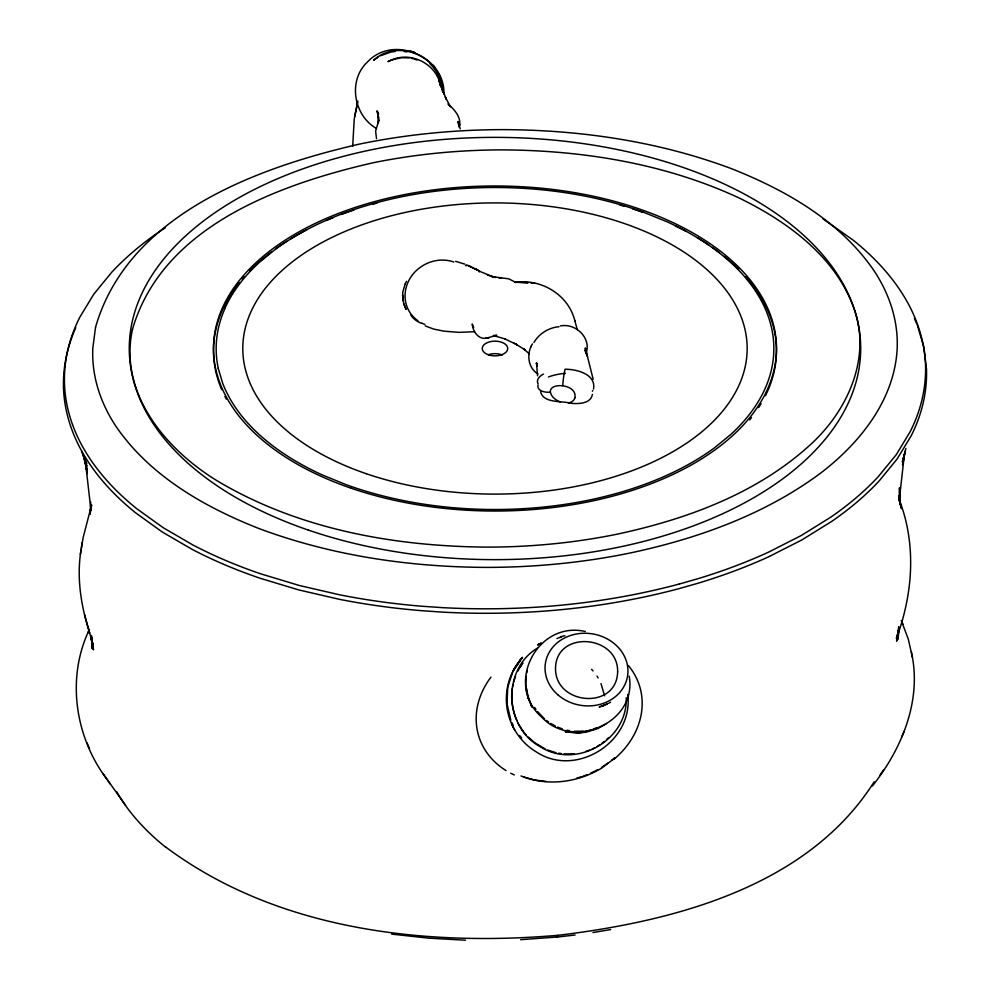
<?xml version="1.0" encoding="UTF-8"?>
<svg xmlns="http://www.w3.org/2000/svg" width="990" height="990" viewBox="0 0 990 990"><rect width="100%" height="100%" fill="white"/><g stroke="black" fill="none" stroke-linecap="round" stroke-linejoin="round"><path stroke-width="1.49" d="M90.597 504.974L90.535 510.964L91.055 504.987M585.498 349.111L585.461 351.005L585.325 347.923L593.159 379.257M585.461 351.005L585.486 350.151L585.375 351.561M898.586 628.761L898.14 639.132L898.895 627.425M626.237 697.74C628.019 740.149 575.623 769.923 540.082 746.584C504.145 727.019 501.881 669.537 537.261 648.215M352.675 146.371L354.222 119.357L357.848 101.079M91.451 640.184L91.612 637.424M402.534 295.032L403.673 303.546L406.024 309.239M540.54 391.533C543.275 403.734 561.961 400.542 570.5 403.239C577.937 404.056 590.894 403.932 592.366 394.478M898.734 627.586L896.618 641.149L899.242 627.71L896.396 638.439C912.879 594.235 916.579 544.871 899.44 500.284M90.969 505.073L90.041 514.243L91.625 505.135M81.192 549.128C76.292 577.281 81.032 606.078 89.682 633.018M526.16 676.38L525.74 684.437L526.878 693.421L531.976 706.872L528.276 698.21L528.487 698.816L526.532 688.396M512.35 688.31C510.593 699.051 512.251 709.979 516.854 720.522M81.39 547.891L83.284 537.038L91.587 504.999M80.363 554.561L82.219 542.483M459.224 126.794C461.959 117.488 454.299 109.618 448.062 103.863L450.388 106.809L445.327 96.983L446.379 99.384L439.647 82.715L440.562 85.697C436.714 64.152 411.221 50.948 391.384 60.056L400.987 57.717L409.08 57.89M512.523 686.961L512.968 684.684M357.588 102.477L354.68 116.387M526.717 672.866L527.274 670.515M574.856 397.794C578.234 381.88 539.946 381.484 553.15 397.374A16.335 13.031 20.7 0 0 560.315 401.965M586.216 352.91L586.006 353.69C591.723 338.147 575.846 322.876 560.414 325.908M905.924 448.458L902.41 461.897L905.293 451.007L902.558 464.83L904.439 454.101L899.477 498.131L899.477 487.822L899.638 501.286L899.266 496.943M513.662 681.949L515.456 676.529M593.517 389.045C596.339 374.109 576.527 369.183 565.08 369.221A15.741 2.438 -81.3 0 0 562.765 385.642M872.413 785.986C901.284 749.628 921.443 701.984 911.976 654.972M405.071 284.142L402.707 292.458L402.979 300.688M901.828 736.808L904.192 731.09M89.422 629.454C66.256 677.408 74.881 736.412 106.413 778.573M532.397 343.938C526.395 353.455 527.732 367.884 537.954 373.96M87.739 633.315L88.951 630.543M531.246 346.203L530.962 346.871M405.096 284.081L406.519 281.308M521.47 658.511L522.497 657.348L512.944 671.418L507.771 687.072L506.991 703.791L510.815 720.052M517.832 671.245L519.23 668.683M513.525 670.218L515.023 667.508M514.379 668.683L520.468 659.699M874.158 781.84C807.84 886.768 673.98 921.319 558.125 935.303A15.741 2.178 84.3 0 1 556.454 936.144M520.752 666.183L519.738 667.817L523.067 662.966M515.951 666.01C527.15 650.937 520.678 658.919 514.713 667.904C509.157 677.408 506.298 688.421 506.348 699.435C506.397 720.621 518.166 741.312 536.481 752.016C576.18 778.276 633.996 741.498 627.71 694.559M879.9 775.331L883.55 769.935M606.499 739.592L608.627 737.562M614.963 758.018L601.833 767.918M611.684 760.308L614.84 757.622M601.994 743.267L604.284 741.485M376.967 57.816L377.809 57.197L373.564 60.303C398.475 37.261 443.223 57.791 442.679 91.451C442.196 80.834 437.555 71.305 429.796 63.533M608.404 762.857L601.512 767.498M606.363 723.566L597.861 728.516L586.34 732.154L577.43 733.033L565.191 731.684L568.037 732.266M165.305 227.787L159.34 231.697A412.917 239.456 0 0 0 111.759 272.201L93.753 294.228L79.819 317.208A383.563 222.453 0.1 0 0 64.486 383.774C65.241 406.692 72.431 429.054 83.816 448.854A383.588 222.478 0.1 0 0 136.682 508.65L163.09 527.633L192.79 544.921A412.954 239.555 0 0 0 261.014 573.928L299.327 585.486L339.446 594.767A446.02 258.798 0 0 0 422.087 606.251L442.233 607.625A459.979 266.904 0 0 0 679.264 584.013M597.193 746.41L599.631 744.901M608.838 703.222L610.595 702.207M543.498 374.096C539.921 375.73 535.825 379.665 538.053 383.873M598.307 769.997C575.066 783.016 545.874 786.097 521.012 775.95M597.935 769.577L590.572 773.24M605.929 704.509L607.724 703.593M592.206 749.009L594.718 747.784M769.341 556.454L801.863 539.934L831.39 521.606A413.944 239.988 0.1 0 0 879.095 481.029L897.15 458.964L911.122 435.922A384.429 222.923 0.1 0 0 926.491 369.196M539.835 643.884L540.429 643.624L537.607 644.96L540.936 643.364M380.556 55.725L390.184 52.297M607.043 704.138L599.222 707.009L604.828 705.066M541.493 643.191L538.412 644.441L540.59 643.562M602.254 706.093L604.11 705.35M583.061 776.222L586.835 774.824M540.837 643.438L538.869 644.156M592.998 729.766L593.753 729.494L580.685 732.674L567.567 732.154M585.808 751.435L589.656 750.111M556.937 638.501L561.367 636.991M594.149 728.739L596.376 727.984M576.786 778.14L581.811 776.606M485.966 338.295L496.819 335.264L493.404 335.536L505.346 339.025L504.541 338.691L517.213 344.879L513.847 343.023M679.276 584.038L697.467 578.841A446.02 258.786 0 0 0 768.747 552.061L801.207 535.553L830.66 517.25A412.979 239.58 0 0 0 878.217 476.722L896.247 454.695L910.181 431.69A383.551 222.478 0 0 0 925.514 365.1C924.759 342.193 917.569 319.832 906.184 300.032A383.563 222.478 0 0 0 853.306 240.248L822.962 218.864M560.464 636.768L564.943 635.691M489.048 337.763L487.612 338.073M592.998 932.518L610.632 929.585M391.446 51.987L395.208 51.443M474.557 331.712L458.976 332.368L443.867 331.155L433.83 329.125L425.255 325.92M557.444 937.023L575.153 934.993M558.001 935.315C423.46 946.688 276.693 929.957 165.677 847.019M557.024 937.035L520.591 939.696M473.715 327.579L472.205 323.99C472.799 330.945 477.824 339.162 485.706 338.308M485.496 338.32L486.177 338.283M583.11 731.189L574.262 731.264M574.349 753.848L563.966 753.922M487.476 275.034L495.408 277.472L491.869 276.569L508.761 278.846L516.087 282.571L514.577 282.014L528.153 282.744L515.221 282.274C541.443 278.586 568.619 294.772 574.881 321.007M465.535 940.203L428.979 938.186L391.706 934.115M498.948 277.93L501.472 278.042M545.997 781.457L534.625 780.009L524.217 777.175M585.276 631.471C537.075 620.47 504.182 684.845 541.79 717.193C572.777 750.655 637.61 722.849 629.195 676.145M404.291 51.554L406.977 51.901M558.583 753.192L561.268 753.563M567.109 730.187L569.51 730.657M455.623 261.31L464.879 264.169M411.357 58.311L413.634 58.856M465.523 265.567L466.216 265.753M555.86 752.635L547.742 750.061M492.81 276.792L493.725 277.101L481.858 272.225M414.773 59.252L417.038 60.031M562.308 728.875L557.568 727.068M466.538 264.837L478.517 270.53M471.017 266.879L468.221 265.555L477.601 270.109M545.094 748.923L535.008 742.958L528.314 737.154M475.089 268.822L480.855 271.817M555.241 725.979L550.749 723.455M475.584 268.822L477.576 269.973M376.447 128.477C353.579 115.434 347.663 80.425 367.426 62.011C393.327 34.019 445.438 56.678 443.904 94.087M515.654 344.013L525.393 350.064L523.735 349L529.316 353.851L528.71 353.009M546.505 720.485L548.584 722.019M544.488 718.839L537.521 711.538M591.562 669.302L593.072 670.948M524.304 732.86L526.321 735.248M519.701 735.607L521.668 737.971M517.956 723.084L522.609 730.632M522.522 730.509L524.403 732.984M535.937 709.385L534.674 707.442M102.985 773.574L125.532 805.303M106.821 779.142L110.212 784.08M410.64 314.746L411.729 316.392A29.836 17.226 0 0 0 414.129 318.929A29.118 16.805 0 0 0 421.257 323.247M596.97 676.083L598.109 677.902M378.601 113.986L377.017 110.831L378.712 118.454L377.623 111.944L378.291 123.02L378.972 119.642L375.606 131.15L376.509 138.65M513.228 727.229L514.689 729.915M530.714 704.422L531.976 706.872M511.756 724.185L513.055 726.908M405.937 309.029L403.673 303.546M511.929 722.75L513.204 725.423M901.284 620.532L908.325 639.193L912.446 657.533M901.828 621.745L902.929 624.245M914.463 318.582L916.802 323.953M440.204 84.583L442.889 90.907M81.551 451.279L86.811 463.617M87.095 742.946L89.447 748.576M600.992 683.595L604.605 695.797M537.248 365.916L536.506 362.934L537.545 375.779M82.504 453.531L86.922 466.302L83.556 456.39L87.095 469.78L84.571 459.88L87.33 473.641L85.61 463.58L90.684 507.808L90.684 501.918M917.384 325.289L923.868 347.106L926.504 369.196M574.584 319.993L577.368 329.831M84.521 614.518L93.345 646.198L90.857 636.446L93.493 649.836L91.427 635.58M586.377 352.589L587.429 356.635M218.233 368.354L222.688 383.291A278.759 160.937 0 0 0 264.59 439.251A280.145 161.741 0 0 0 322.728 475.126L345.968 484.605A280.121 161.729 0 0 0 424.005 504.207A276.73 159.774 0 0 0 450.772 507.486A279.267 161.234 0 0 0 617.141 493.255A276.73 159.774 0 0 0 652.138 481.511A280.108 161.717 0 0 0 714.297 447.963L730.719 434.536A280.121 161.729 0 0 0 764.676 389.491A276.693 159.749 0 0 0 770.331 374.034A279.279 161.246 0 0 0 745.705 277.98A276.668 159.737 0 0 0 725.361 257.771A280.121 161.729 0 0 0 667.235 221.884L643.995 212.404A280.121 161.729 0 0 0 565.958 192.803A276.705 159.761 0 0 0 539.191 189.536A279.279 161.234 0 0 0 372.822 203.754A276.73 159.761 0 0 0 337.825 215.498A280.121 161.729 0 0 0 275.666 249.059L259.244 262.474A280.145 161.741 0 0 0 225.287 307.531M899.365 500.284L901.506 508.687L898.784 496.287M911.394 651.754L911.852 654.316M898.722 496.324L900.182 504.863L899.39 497.24M460.239 128.873L457.962 121.523L459.187 126.918M442.431 88.457L442.728 92.181M63.496 387.894C64.263 410.862 71.453 433.286 82.875 453.135A384.466 222.998 0 0 0 135.902 513.043L162.36 532.063L192.147 549.376A413.907 239.976 0 0 0 260.543 578.383L298.93 589.966L339.137 599.259A447.059 259.071 0 0 0 421.963 610.706L442.146 612.105A461.031 267.164 0 0 0 679.66 588.456L697.901 583.271A447.059 259.095 0 0 0 769.354 556.467M91.315 635.592L92.181 648.66L91.761 639.738M898.635 626.707L898.883 630.519L898.722 627.771M165.528 847.081A351.079 203.606 -0.1 0 1 116.77 791.814M63.509 387.894A384.454 223.022 0 0 1 75.785 327.678M424.92 324.473A35.454 32.534 -30.5 0 1 421.777 323.087M417.941 320.785A35.454 32.534 -30.5 0 1 410.157 278.178A35.454 32.534 -30.5 0 1 453.865 262.016M533.932 342.528A26.148 20.283 -29.7 0 1 558.991 326.737M574.955 397.819A9.987 7.97 20.7 0 1 568.211 402.893M549.933 392.213A15.741 8.279 -14.5 0 1 538.015 385.073M548.435 376.967A32.138 14.231 -4.8 0 1 565.414 373.317M592.775 390.567A24.663 15.766 2.6 0 1 592.379 391.248M478.789 271.507A7.871 1.126 -53.2 0 1 479.531 271.829M628.304 665.503A84.224 69.844 -17.7 0 1 614.159 759.144M601.549 768.166A84.224 69.844 -17.7 0 1 599.099 769.589M514.293 774.947A84.224 69.844 -17.7 0 1 510.753 773.227M506.026 770.542A84.224 69.844 -17.7 0 1 490.941 677.16M745.693 276.755A281.494 162.521 0 0 1 765.394 395.802M761.112 403.623A281.494 162.521 0 0 1 758.687 407.521M751.534 417.545A281.494 162.521 0 0 1 749.665 419.884M226.302 399.131A281.494 162.521 0 0 1 224.916 396.495M221.735 389.701A281.494 162.521 0 0 1 239.357 282.596M242.228 279.106A281.494 162.521 0 0 1 244.221 276.804M249.48 271.136A281.494 162.521 0 0 1 271.928 251.51M275.529 248.861A281.494 162.521 0 0 1 286.63 241.362M290.317 239.06A281.494 162.521 0 0 1 307.135 229.606M326.428 220.485A281.494 162.521 0 0 1 333.147 217.676M341.401 214.446A281.494 162.521 0 0 1 354.012 209.979M372.686 204.262A281.494 162.521 0 0 1 376.992 203.099M619.901 205.017A281.494 162.521 0 0 1 624.22 206.267M632.721 208.915A281.494 162.521 0 0 1 643.042 212.429M675.007 225.708A281.494 162.521 0 0 1 685.6 231.066M697.269 237.637A281.494 162.521 0 0 1 708.642 244.839M712.342 247.376A281.494 162.521 0 0 1 719.445 252.574M724.21 256.323A281.494 162.521 0 0 1 738.577 269.193M218.307 368.503A278.759 160.937 0 0 1 225.324 307.68M488.342 354.717A12.746 7.351 0 0 1 502.326 354.989M617.636 671.765C616.832 709.941 556.417 705.437 555.526 669.611C554.586 629.677 618.379 634.281 617.636 671.765M95.535 327.257L92.8 348.195A352.44 204.41 0 0 0 116.078 426.542C150.171 476.128 204.447 507.09 259.355 528.685C331.539 555.576 408.771 566.961 485.595 567.394A430.749 249.827 0 0 0 630.147 553.002C697.962 538.56 765.035 514.528 821.057 472.799C860.149 442.753 894.465 399.923 897.163 348.827A352.44 204.41 0 0 0 873.885 270.48C839.792 220.881 785.515 189.919 730.595 168.337C658.412 141.434 581.192 130.061 504.356 129.628A430.749 249.827 0 0 0 359.815 144.008C256.645 167.694 127.97 214.57 95.535 327.257M132.512 329.225C117.686 396.322 170.528 454.967 225.077 485.422C304.227 530.182 396.421 546.332 486.474 547.124A390.864 226.698 0 0 0 617.624 534.068C687.629 519.007 757.969 493.057 811.367 443.805C846.636 411.246 870.297 360.62 855.385 312.654C837.837 257.846 787.879 221.649 738.206 197.542C664.958 163.721 583.741 150.443 503.489 149.886A390.864 226.698 0 0 0 372.327 162.942C278.363 184.623 162.286 226.71 132.512 329.225M459.608 124.356L459.199 126.497L459.608 124.356M392.065 59.759L388.191 61.516L392.065 59.759M532.632 283.016L530.838 282.806L534.897 283.288L532.632 283.016M414.761 52.581L410.219 51.109L414.761 52.581M434.684 67.27L433.162 65.414L434.684 67.27M440.241 84.534L439.003 80.524L440.241 84.534M536.642 364.011L536.531 362.996L536.605 364.035M308.237 530.046A365.718 211.142 0 0 0 860.669 351.116A365.718 211.142 0 0 0 316.033 164.365A365.718 211.142 0 0 0 308.237 530.046M366.213 473.69A252.178 145.592 0 0 0 747.141 350.299A252.178 145.592 0 0 0 371.596 221.525A252.178 145.592 0 0 0 366.213 473.69M558.335 695.203A41.58 36.209 8.7 0 0 626.93 679.078A41.58 36.209 8.7 0 0 574.225 634.454A41.58 36.209 8.7 0 0 558.335 695.203M351.24 488.243A281.494 162.521 0 0 0 776.457 350.51A281.494 162.521 0 0 0 357.242 206.774A281.494 162.521 0 0 0 351.24 488.243M488.478 354.828A12.746 7.351 0 0 0 507.721 348.604A12.746 7.351 0 0 0 488.751 342.094A12.746 7.351 0 0 0 488.478 354.828"/></g></svg>
